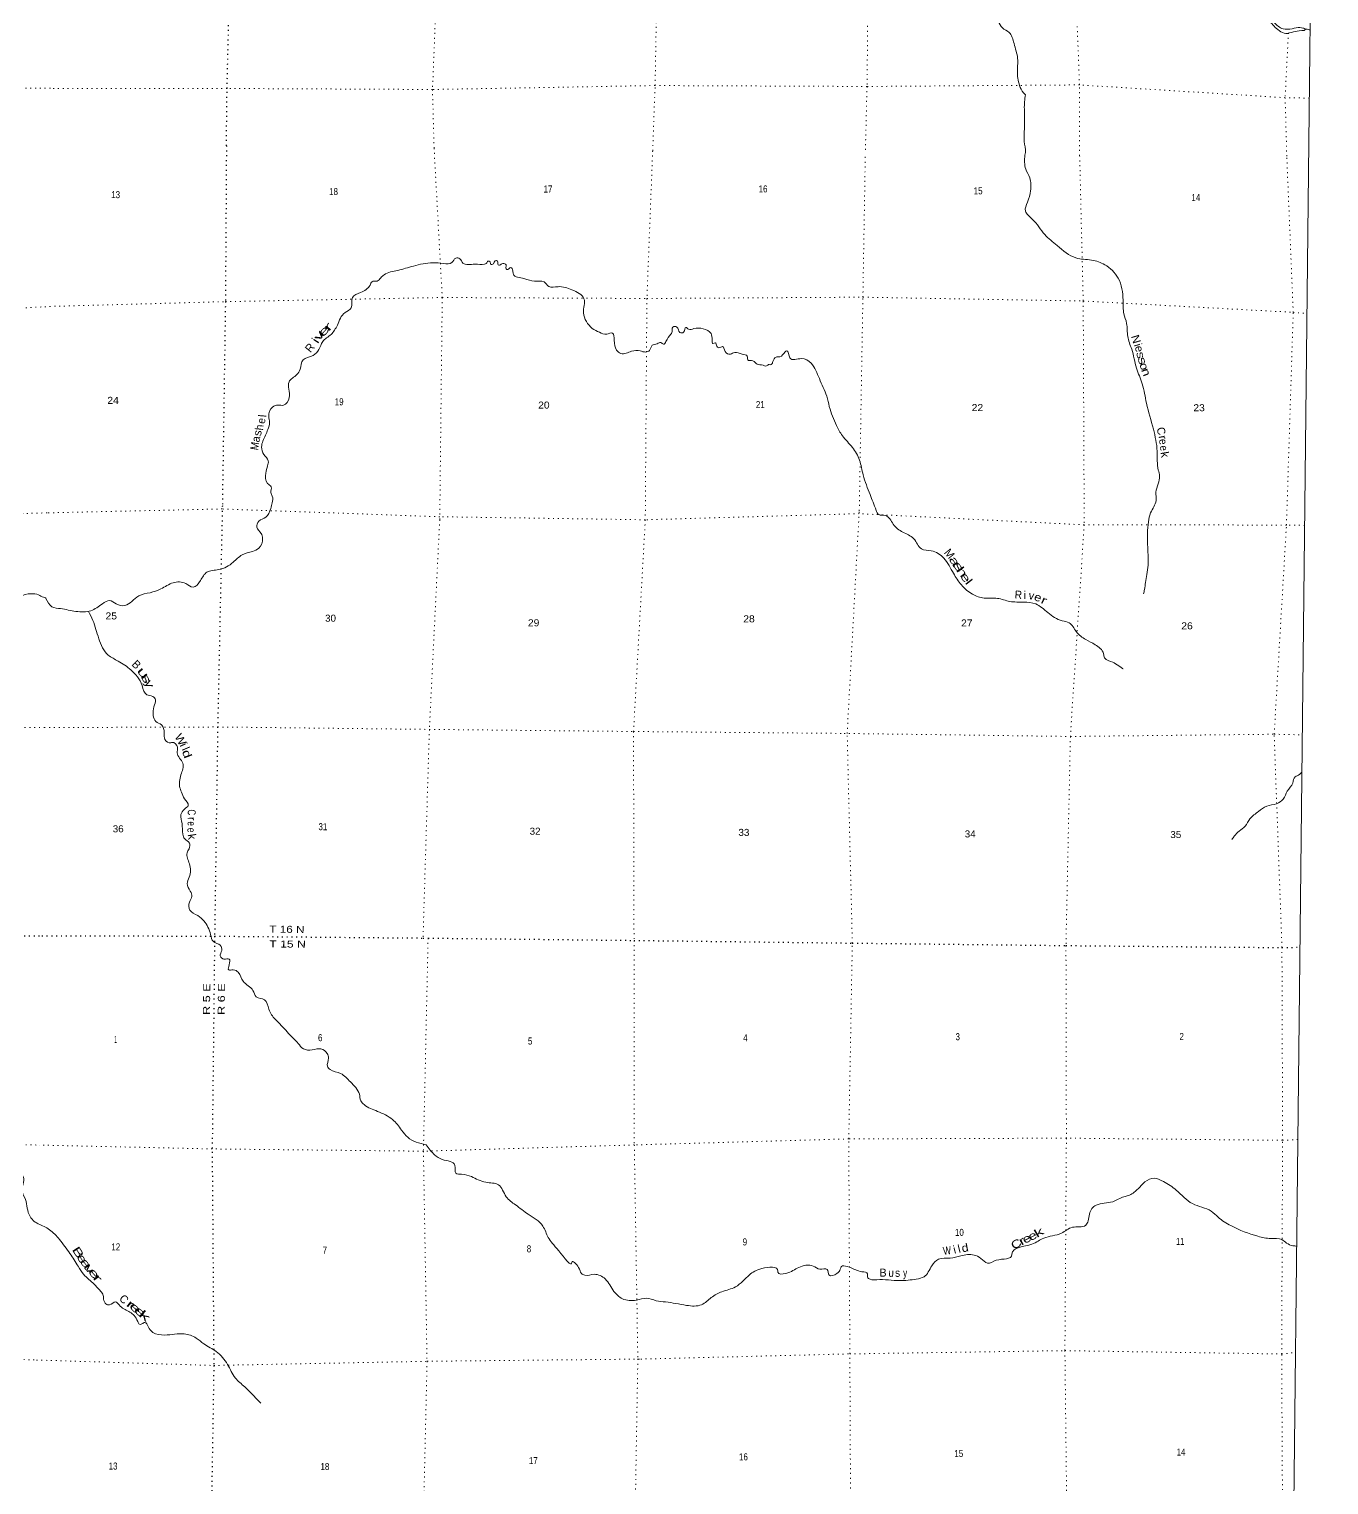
# Model space of a CAD drawing. Header units: feet. Extents: x -518066 to -250644, y -364975 to -177792.
# Drawn here: x -283100 to -250644, y -260861 to -224488 of the extents above; entities that cross this region are included whole.
import ezdxf
from ezdxf.enums import TextEntityAlignment as Align

# ---------------------------------------------------------------- set-up
doc = ezdxf.new("R2010")
doc.units = ezdxf.units.FT
doc.header["$LTSCALE"] = 80
doc.linetypes.add('DOTTED', pattern=[1.5, 0.3, -1.2])
for name, color, linetype, lineweight in [('34', 7, 'Continuous', 25), ('39', 7, 'Continuous', 13), ('4', 7, 'Continuous', 25), ('41', 7, 'Continuous', 13), ('6', 7, 'DOTTED', 25), ('7', 7, 'DOTTED', 13)]:
    doc.layers.add(name, color=color, linetype=linetype, lineweight=lineweight)

msp = doc.modelspace()

# ---------------------------------------------------------------- linework, layer by layer
at = {"layer": '34', "lineweight": 13}
msp.add_spline([(-314373.46, -259572.88), (-314089.7, -259784.09), (-313482.81, -259880.42), (-312556.62, -260050.23), (-311592.44, -260246.57), (-310987.68, -260562.31), (-310179.4, -261061.18), (-309762.15, -261204.03), (-309327.75, -261445.69), (-308654.8, -261993.61), (-307969.63, -262527.54), (-307521.76, -262833.75), (-306756.92, -263245.64), (-306074.28, -263624.53), (-305757.46, -263953.67), (-305345.19, -264402.48), (-304913.23, -264688.41), (-303934.95, -265090.23), (-303610.23, -265228.19), (-303223.15, -265399.99), (-302497.89, -265625.78), (-301664.1, -265862.62), (-301339.68, -265955.22), (-300766.88, -266322.05), (-300517.72, -266779.39), (-300284.29, -267198.33), (-300033.87, -267732.19), (-299841.27, -268003.78), (-299622.81, -268098.45), (-299367.09, -268086.77), (-299038, -267981.17), (-298472.43, -267773.11), (-297862.18, -267523.2), (-297523.79, -267496.2), (-297035.25, -267551.15), (-296430.74, -267685.71), (-295484.56, -267869.8), (-294634.68, -268022.78), (-293610.05, -268211.63), (-292744.04, -268360.74), (-291410.09, -268614.93), (-290238.5, -268799.14), (-289450.89, -268939.45), (-289128.97, -268950.55), (-288494.79, -268930.37), (-287719.65, -268903.47), (-287027.51, -268926.11), (-286101.04, -269067.74), (-285327.49, -269203.89), (-284516.1, -269382.68), (-283700.58, -269549.43), (-283059.82, -269697.76)], degree=3, dxfattribs=at)
at = {"layer": '39'}
for points in [[(-262799.88, -213253.5), (-262894.37, -213432.14), (-262842.68, -213641.94), (-262745.46, -213908.59), (-262610.1, -214177.72), (-262613.89, -214489.43), (-262795.92, -214752.74), (-262830.32, -214937.37), (-262708.31, -215148), (-262520.79, -215423.79), (-262400.71, -215793.3), (-262336.4, -215956.98), (-262221.78, -216115.24), (-262069.73, -216664.14), (-262003.97, -217039.03), (-261997.58, -217338.79), (-262113.95, -217655.18), (-262301.08, -218006.93), (-262424.11, -218210.61), (-262373.32, -218494.81), (-262242.69, -218657.28), (-262070.23, -218850.42), (-261864.21, -219092.23), (-261747.39, -219399.35), (-261683.99, -219637.45), (-261639.39, -219935.65), (-261537.38, -219973.08), (-261402.28, -220099.4), (-261292.47, -220157.03), (-261215.62, -220280.64), (-261108.09, -220360.37), (-261062.88, -220443.38), (-260947.64, -220549.34), (-260806.34, -220661.66), (-260643.44, -220814.46), (-260261.05, -221257.51), (-259965.01, -221532.58), (-259487.48, -221918.44), (-259162.12, -222095.31), (-258990.57, -222197.93), (-258732.98, -222494.66), (-258643.28, -222718.99), (-258685.79, -222909.56), (-258678.1, -223102.74), (-258762.15, -223240.51), (-258874.75, -223412.13), (-258955.09, -223739.01), (-258923.09, -223916.39), (-258887.46, -224290.92), (-258797.06, -224456.93), (-258627.64, -224569.58), (-258506.44, -224846.59), (-258416.57, -225221.77), (-258422.86, -225573.67), (-258348.99, -225942.62), (-258234.53, -226112.94), (-258219.32, -226124.92)], [(-260610.77, -216272.61), (-260531.34, -216228.01), (-260382.95, -216251.91), (-260130.62, -216321.31), (-259953, -216419.98), (-259731.39, -216537.28), (-259560.78, -216716.32), (-259448.15, -217037.47), (-259368.84, -217289.83), (-259228.99, -217520.79), (-258945.67, -217685.09), (-258682.03, -217814.96), (-258532.16, -218048.06), (-258407.16, -218343.21), (-258286.57, -218505.56), (-257858.46, -218824.45), (-257651.09, -218955.66), (-257437.06, -219034.65), (-257314.56, -219205.07), (-257287.14, -219428.65), (-257170.82, -219611.07), (-256984.76, -219677.66), (-256618.93, -219665.95), (-256379.52, -219805.59), (-256133.25, -219876.92), (-256000.9, -219898.62), (-255855.32, -219988.86), (-255615.22, -220072.19), (-255526.06, -220175.83), (-255406.82, -220448.79), (-255354.9, -220640.49), (-255205.82, -220773.01), (-254845.06, -221012.65), (-254609.37, -221293.04), (-254477.83, -221546.03), (-254279.13, -221729.42), (-253999.49, -221865.52), (-253829.31, -222080.76), (-253761.74, -222306.83), (-253776.83, -222556.06), (-253662.02, -222698.22), (-253400.68, -222852.2), (-253351.83, -222965.42), (-253369.93, -223132.14), (-253373.63, -223270.88), (-253309.73, -223303.82), (-253081.79, -223230.13), (-252895, -223236.39), (-252765.15, -223298.28), (-252601.05, -223517.47), (-252559.15, -223542.11), (-252309.2, -223971.5), (-252012.07, -224321), (-251788.97, -224480.56), (-251559.87, -224477.27), (-251364.66, -224451.45), (-251290.45, -224462.39), (-251246.37, -224472.98), (-251238.58, -224493.18), (-251319.35, -224526.41), (-251530.69, -224556.06), (-251720.05, -224596.03), (-251879.96, -224527.74), (-252126.16, -224285.44), (-252389.34, -223952.44), (-252613.86, -223579.66), (-252787.64, -223330.19), (-252961.83, -223279.83), (-253133.04, -223313.99), (-253324.65, -223374.04), (-253418.19, -223300.51), (-253452.13, -223117.08), (-253408.05, -222962.73), (-253503.38, -222871.08), (-253702.69, -222737.96), (-253841.56, -222591.48), (-253847.24, -222398.33), (-253855.99, -222126.7), (-254036.58, -221941.51), (-254236.43, -221852.63), (-254458.91, -221642.8), (-254637.15, -221429.47), (-254764.31, -221146.37), (-254977.41, -220990.95), (-255320.19, -220759.57), (-255515.13, -220433.41), (-255573.54, -220279.85), (-255602.5, -220182.96), (-255832.14, -220065.57), (-256089.81, -219939.79), (-256314.47, -219908.94)], [(-251237.47, -224489.24), (-251134.21, -224502.48), (-251112.25, -224512.38)], [(-258219.32, -226124.92), (-258242.86, -226301.91), (-258243.32, -226669.97), (-258244.74, -226951.54), (-258250.91, -227293.38), (-258222.12, -227569.28), (-258234.34, -227634.77)], [(-258234.34, -227634.77), (-258214.52, -227985.21), (-258114.08, -228205.3), (-258090.91, -228527.27), (-258167.83, -228810.16), (-258222.09, -229032.91), (-258051.19, -229235.52), (-257737.32, -229622.39), (-257428.46, -229896.6), (-256959.19, -230204.39), (-256569.96, -230258.09), (-256239.55, -230373.61), (-255907.13, -230708.36), (-255781.59, -231258.49), (-255760.63, -231602.56), (-255694.5, -231840.45), (-255667.33, -232164.48), (-255567.81, -232485.11), (-255445.59, -232958.79), (-255304.53, -233350.18), (-255198.46, -233833.77), (-255025.61, -234482.85), (-254932.23, -235034.71), (-254902.38, -235505.56), (-254869.59, -235654.67), (-254907.54, -235849.41), (-254963.68, -236058.07), (-254957.58, -236269.29), (-255094.96, -236573.77), (-255151.27, -236800.53), (-255170.48, -237363.46), (-255159.14, -237880.41), (-255187.39, -238113.44), (-255221.35, -238312.24), (-255249.08, -238488.97), (-255272.19, -238599.38)], [(-275401.95, -231888.63), (-275210.19, -231568.54), (-275058.45, -231451.22), (-275023.95, -231194.1), (-274821.89, -231065.16), (-274587.2, -230884.21), (-274534.19, -230798.2), (-274409.48, -230781.19), (-274318.35, -230701.55), (-274237.31, -230625.84), (-273894.8, -230516.23), (-273504.08, -230407.04), (-273021.21, -230326.81), (-272750.15, -230341.26), (-272545.08, -230322.95), (-272445.6, -230209.19), (-272345.31, -230226.16), (-272265.92, -230331.43), (-271966.86, -230360.2), (-271727.83, -230362.3), (-271685.48, -230344.58), (-271642.76, -230286.63), (-271590.67, -230301.16), (-271575.17, -230363.64), (-271506.72, -230348.16), (-271459.86, -230276.17), (-271407.71, -230284.67), (-271390.47, -230377.33), (-271354.35, -230381.67), (-271273.68, -230346.18), (-271189.62, -230381.11), (-271192.35, -230459.51), (-271172.57, -230493.88), (-271067.62, -230440.5), (-271022.23, -230529.38), (-271008.95, -230613.97), (-270742.74, -230720.88), (-270480.17, -230785.53), (-270241.3, -230805.73), (-270125.79, -230915.34), (-269892.84, -230923.42), (-269546.01, -231000.87), (-269244.72, -231224.74), (-269257.96, -231574.55), (-269185.65, -231794.39), (-269036.56, -231966.64), (-268860.65, -232062.71), (-268676.28, -232110.58), (-268535.39, -232081.65), (-268488.84, -232263.06), (-268430.8, -232506.91), (-268323.1, -232592.32), (-268057.44, -232538.34), (-267842.4, -232528.16), (-267698.01, -232555.58), (-267607.25, -232516.15), (-267541.79, -232388.02), (-267414.86, -232346.9), (-267326.22, -232319.52), (-267262.31, -232360.31), (-267197.44, -232296.52), (-267077.18, -232106.52), (-267050.77, -232074.58), (-267025.36, -231932.01), (-266926.92, -231930.87), (-266849.81, -232066.29), (-266757.35, -232061.07), (-266700.01, -231940.9), (-266634.14, -231987.74), (-266503.41, -231970.79), (-266270.44, -231976.85), (-266072.6, -232091.21), (-266046.06, -232264.4), (-266026.66, -232338.98), (-265964.24, -232323.44), (-265928.87, -232410.22), (-265876.98, -232446.88), (-265784.32, -232419.54), (-265721.13, -232538.75), (-265587.19, -232610.31), (-265538.76, -232586.6), (-265480.3, -232564.99), (-265295.91, -232610.86), (-265167.75, -232656.23), (-265156.6, -232754.87), (-265060.31, -232769.79), (-264994.19, -232788.47), (-264922.52, -232859.49), (-264774.08, -232882.91), (-264708, -232905.61), (-264637.34, -232868.02)], [(-298421.31, -231868.35), (-298130.05, -231868.71), (-297779.74, -232065.29), (-297545.85, -232228.56), (-297327.34, -232319.2), (-297065.43, -232498.84), (-296874.59, -232536.88), (-296720.55, -232840.32), (-296607.48, -233217.86), (-296371.61, -233592.53), (-296219.03, -234046.95), (-296104, -234223.18), (-295726.22, -234285.14), (-295328.4, -234355.33), (-295166.07, -234427.33), (-294766.87, -234771.33), (-294510.17, -234866.36), (-294241.3, -235158.81), (-294209.2, -235376.54), (-294134.01, -235510.12), (-294004.61, -235656.29), (-293956.33, -235866.12), (-294033.35, -236129.13), (-293908.28, -236307.47), (-293759.4, -236312.9), (-293455.24, -236080.23), (-293101.3, -235695.03), (-292805.3, -235474.36), (-292567.89, -235482.64), (-292325.57, -235815.1), (-291997.14, -235985.3), (-291789.51, -235951.02), (-291581.09, -235628.86), (-291309.23, -235405.95), (-291073.65, -235188.74), (-290920.78, -235198.24), (-290691.45, -235417.83), (-290376.37, -235718.76), (-290129.21, -235759.35), (-289746.37, -235714.65), (-289546.17, -235825.25), (-289268.53, -235835.93), (-288580.83, -235693.45), (-288137.12, -235599), (-287946.39, -235647.1), (-287486.46, -235955.44), (-287028.09, -236215.45), (-286555.17, -236429.29), (-286269.32, -236631.3), (-285702.54, -236920.52), (-285578.29, -236976.05), (-285449.12, -236939.02), (-285295.53, -237081.4), (-285032.99, -237403.98), (-284986.5, -237799.01), (-284946.62, -238252.36), (-284719.35, -238475.96), (-284216.48, -238714.24), (-284007.61, -238760.51), (-283985.05, -238716.43), (-284010.45, -238637.67), (-283927.39, -238582.09), (-283801.29, -238653.74), (-283627.31, -238770.14), (-283506.31, -238745.11), (-283338.47, -238664.16), (-283049.98, -238594.41), (-282867.1, -238622.31), (-282742.89, -238681.86), (-282691.64, -238700.04), (-282680.17, -238714.46)], [(-282680.17, -238714.46), (-282529.44, -238919.13), (-282312.92, -238967.28), (-281933.88, -239036.98), (-281558.05, -239018.16), (-281269.19, -238843.72), (-281089.68, -238764.85), (-280925.7, -238846.73), (-280709.13, -238888.86), (-280363.43, -238650.56), (-280079.43, -238568.59), (-279809.36, -238472.42), (-279502.62, -238320.26), (-279187.44, -238343.14), (-279007.45, -238431.19), (-278823.13, -238265.89), (-278662.51, -238056.14), (-278362.58, -237990.4), (-278003.32, -237806.52), (-277782.7, -237625.45), (-277520.74, -237537.25), (-277361.3, -237456.2), (-277272.66, -237209.61), (-277307.72, -237088.64), (-277410.75, -236932.88), (-277361.16, -236782.49), (-277189.52, -236685.45), (-277064.95, -236463.31), (-277029.53, -236324.86), (-277028.01, -236157.95), (-277063.35, -236069.16), (-277053.97, -235922.43), (-277147.63, -235839.15), (-277191.46, -235579.34), (-277145.59, -235396.73), (-277128.4, -235274.21), (-277239.44, -235114.36), (-277296, -234928.84), (-277200.91, -234636.06), (-277137.28, -234487.8), (-277096.21, -234316.56), (-277116.68, -234161.83), (-277019.7, -233931.76), (-276888.65, -233880.62), (-276748.08, -233885.88), (-276603.73, -233698.11), (-276610.11, -233297.84), (-276415.62, -233118.55), (-276334.04, -232984.53), (-276259.6, -232751.9), (-276011.48, -232639.44), (-275865.49, -232491.91), (-275769.28, -232295.66), (-275560.71, -232114.49), (-275401.95, -231888.63)], [(-264637.34, -232868.02), (-264562.98, -232864.66), (-264526.16, -232792.58), (-264448.82, -232682.65), (-264352.35, -232677.46), (-264224.64, -232551.89), (-264182.22, -232526.11), (-264103.47, -232701.77), (-263816.35, -232718.37), (-263574.35, -232835.13), (-263366.95, -233221.06), (-263184.13, -233659.07), (-263118.21, -233919.08), (-262937.71, -234391.26), (-262791.4, -234647.95), (-262540.95, -234939.75), (-262365.05, -235255.02), (-262274.04, -235627.87), (-262099.72, -236116.08), (-261948.65, -236511.58), (-261885.31, -236614.7), (-261716.8, -236640.31), (-261519.91, -236857.23), (-261282.67, -237056.4), (-261010.96, -237219.67), (-260816.41, -237472.76), (-260573.77, -237521.15), (-260260.06, -237704.9), (-260016.45, -238085.12), (-259820.2, -238372.42), (-259543.12, -238608.13), (-259254.72, -238703.18), (-258921.31, -238710.13), (-258610.64, -238787.26), (-258265.25, -238802.36), (-257962.36, -238851.28), (-257662.98, -239065.07), (-257303.26, -239269.34), (-257128.96, -239321.14), (-256950.18, -239541.92), (-256712.93, -239739.08), (-256481.08, -239867.81), (-256270.19, -240092.9), (-256245.04, -240197.69), (-256041.12, -240306.07), (-255867.34, -240414.18), (-255781.48, -240471.25), (-255785.48, -240469.2)], [(-281620.57, -239036.48), (-281510.04, -239259.91), (-281361.55, -239717.73), (-281126.25, -240128.04), (-280874.5, -240277.06), (-280561.14, -240499.02), (-280279.45, -240889.63), (-280159.01, -241119.95), (-280012.77, -241163.47), (-279945.22, -241246.52), (-279982.94, -241417.13), (-279998.99, -241634.18), (-279936.13, -241789.59), (-279798.26, -241871.24), (-279727.77, -242070.96), (-279709.21, -242238.04), (-279559.29, -242319.8), (-279535.11, -242311.97), (-279395.59, -242431.85), (-279402.89, -242570.55), (-279262.64, -242831.21), (-279309.46, -243118.38), (-279345.12, -243282.98), (-279344.2, -243401.64), (-279295.39, -243556.92), (-279218.51, -243716.47), (-279127.61, -243882.18), (-279222.93, -243979.89), (-279310.53, -244113.86), (-279282.44, -244337.34), (-279262.79, -244604.98), (-279215.63, -244720.03), (-279096.05, -244823.64), (-279105.39, -244966.35), (-279156.56, -245070.47), (-279096.78, -245342.49), (-279101.86, -245678.3), (-279155.54, -245836.7), (-279074.93, -246028.47), (-279033.92, -246157.53), (-279095.49, -246299.78), (-279087.28, -246500.96), (-278891.65, -246635.41), (-278736.2, -246771.52), (-278568.53, -247108.84), (-278499.84, -247286.42), (-278325.91, -247378.44), (-278290.93, -247507.46), (-278326.35, -247645.91), (-278234.65, -247723.14), (-278104.08, -247724.29), (-278105.37, -247865.05), (-278116.57, -247991.65), (-278002.06, -247990.64), (-277878.09, -248054.08), (-277753.58, -248278.4), (-277510.62, -248509.8), (-277427.69, -248667.39), (-277221.45, -248741.6), (-277113.12, -248977.85), (-276954.69, -249226.6), (-276763.62, -249421.34), (-276622.47, -249583.47), (-276381.65, -249828.92), (-276252.31, -249964.8), (-276029.57, -249990.89), (-275812.39, -249966.65), (-275656.77, -250084.66), (-275621.65, -250197.59), (-275651.65, -250402.46), (-275586.08, -250481.47), (-275321.85, -250584.34), (-275076.65, -250791.62), (-274854.47, -251099.26), (-274815.81, -251264.51), (-274736.32, -251359.72), (-274402.38, -251527.57), (-274026.58, -251731.97), (-273797.99, -251997.43), (-273646.94, -252175.73), (-273184.62, -252364.81)], [(-251316.34, -243050.53), (-251432.62, -243143.95), (-251487.11, -243171.63), (-251544.76, -243323.96), (-251681.22, -243527.89), (-251783.49, -243728.1), (-251949.25, -243841.28), (-252194.92, -243905.49), (-252399, -244034.42), (-252615.64, -244219.54), (-252735.83, -244401.5), (-252883.6, -244524.89), (-253005.3, -244652.53), (-253066.32, -244734.45)], [(-284409.58, -251499.93), (-284260.34, -251737.29), (-284042.97, -251944.69), (-283872.12, -252175.81), (-283761.28, -252368.12), (-283574.08, -252573.22), (-283470.09, -252850.01), (-283402.8, -252967.41), (-283253.51, -253137.93), (-283238.95, -253297.11), (-283277.07, -253492.04), (-283194.83, -253728.36), (-283146.63, -253946.24), (-283078.19, -254152.24), (-282964.74, -254284.17), (-282873.52, -254336.12)], [(-273184.62, -252364.81), (-272973.96, -252614.03), (-272782.18, -252730.34), (-272468.13, -252877.9), (-272443.8, -253073.18), (-272299.4, -253098.59), (-272056.88, -253159.04), (-271696.56, -253298.95), (-271379.76, -253364.08), (-271185.61, -253661.41), (-270956.43, -253862.52), (-270635.18, -254100.64), (-270274.25, -254393.4), (-270140.23, -254676.13), (-269874.14, -255014.32), (-269547.3, -255300.75), (-269547.28, -255298.74), (-269377.7, -255426.93), (-269308.78, -255578.36), (-269224.8, -255621.33), (-268987.55, -255599.28), (-268715.41, -255716.3), (-268495.26, -256025.93), (-268286, -256208.77), (-267934.77, -256244.03), (-267681.23, -256197.99), (-267444.74, -256258.39), (-267209.98, -256288.6), (-266686.46, -256375.65), (-266306.63, -256358.88), (-266065.96, -256182.01), (-265799.43, -256033.52), (-265462.85, -255913.79), (-265114.59, -255615.19), (-264805.77, -255455), (-264400.57, -255518.89), (-264400.84, -255549.06), (-264206.24, -255576.91), (-263881.44, -255426.92), (-263519.54, -255393.9), (-263355.5, -255469.75), (-263172.77, -255477.39), (-263127.84, -255616.55), (-262926.6, -255578.09), (-262845.29, -255474.23), (-262814.5, -255402.1), (-262675.9, -255403.32), (-262459.73, -255489.68), (-262303.46, -255535.3), (-262167.32, -255586.77), (-262166.09, -255671.25), (-262100.28, -255724.11), (-261929.61, -255733.65), (-261355.29, -255756.8), (-260947.13, -255718.15), (-260753.76, -255661.53), (-260558.39, -255385.71), (-260390.18, -255224.29), (-260096.59, -255192.68), (-259836.95, -255138.65), (-259499.27, -255117.48), (-259335.31, -255201.38), (-259171.68, -255321.47), (-258948.04, -255249.02), (-258556.98, -255103.63), (-258556.91, -255095.59), (-258058.42, -254844.56), (-257763.77, -254696.32), (-257322.67, -254569.47), (-257048.14, -254425.07), (-256716.19, -254371.67), (-256654.92, -254261.6), (-256559.69, -253952.73), (-256456.51, -253873.2), (-256041.87, -253784.33), (-255761.5, -253660.09), (-255652.75, -253630.88), (-255428.42, -253484.03), (-255239.85, -253292.62), (-254997.94, -253200.22), (-254775.69, -253280.61), (-254454.24, -253496.61), (-254049.52, -253834), (-253583.19, -254023.11), (-253409.77, -254171.44), (-253092.3, -254383.38), (-252415.73, -254648.75), (-252096.82, -254703.84), (-251815.84, -254732.45), (-251698.91, -254818.69), (-251541.68, -254885.62), (-251446.41, -254894.47)], [(-282873.52, -254336.12), (-282591.46, -254484.35), (-282342.59, -254729.87), (-282080.64, -255082.1), (-281876.63, -255399.63), (-281741.86, -255599.91), (-281476.93, -255845.58), (-281337.65, -255991.6), (-281260.26, -256096.86), (-281239.29, -256219.72), (-281182.14, -256340.88), (-281095.95, -256361.75), (-280938.61, -256290.73), (-280825.07, -256396.31), (-280705.28, -256477.8), (-280477.67, -256630.63), (-280388.64, -256780.23), (-280347.04, -256844.95), (-280282.71, -256839.49), (-280208.04, -256801.93), (-280128.61, -256903.18), (-280009.43, -257051.04), (-279716.73, -257115.95), (-279226.31, -257088.08), (-278929.96, -257193.25), (-278736.44, -257339.74), (-278426.8, -257529.49), (-278144.49, -257851.73), (-277950.72, -258191.3), (-277715.68, -258410.56), (-277444.96, -258682.42), (-277313.6, -258816.3)]]:
    msp.add_spline(points, degree=3, dxfattribs=at)
at = {"layer": '4', "lineweight": 13}
msp.add_lwpolyline([(-501256.99, -177792.42), (-469933.03, -178460.37), (-438608.17, -179085.23), (-407282.48, -179667), (-375956.02, -180205.68), (-344628.85, -180701.28), (-313301.03, -181153.78), (-281972.61, -181563.19), (-250643.67, -181929.5), (-252658.03, -364975.08), (-284238.76, -364605.82), (-315818.95, -364193.12), (-347398.54, -363736.98), (-378977.49, -363237.41), (-410555.71, -362694.39), (-442133.14, -362107.95), (-473709.75, -361478.07), (-505285.47, -360804.75)], close=True, dxfattribs=at)
msp.add_lwpolyline([(-501256.99, -177792.42), (-469933.03, -178460.37), (-438608.17, -179085.23), (-407282.48, -179667), (-375956.02, -180205.68), (-344628.85, -180701.28), (-313301.03, -181153.78), (-281972.61, -181563.19), (-250643.67, -181929.5), (-252658.03, -364975.08), (-284238.76, -364605.82), (-315818.95, -364193.12), (-347398.54, -363736.98), (-378977.49, -363237.41), (-410555.71, -362694.39), (-442133.14, -362107.95), (-473709.75, -361478.07), (-505285.47, -360804.75)], close=True, dxfattribs=at)
at = {"layer": '6'}
for points in [[(-278174.03, -227400.45), (-278156.84, -225970.8), (-278036.09, -220839.39), (-278031.73, -220646.36), (-277926.18, -215277.43)], [(-278174.03, -227400.45), (-278198.91, -231296.95), (-278275.64, -236402.49), (-278392.54, -241923.81), (-278468.46, -247149.94), (-278529.93, -252541.02), (-278488.23, -257876.87), (-278576.65, -263151.16), (-278594.24, -268367.75), (-278629.15, -272963.69)], [(-314204.25, -246813.47), (-310131.95, -246838.29), (-304823.31, -246918.65), (-299528.95, -247019), (-294216.4, -247111.48), (-288882.93, -247121.61), (-283585.87, -247151.53), (-282784.48, -247139.7)], [(-282784.48, -247139.7), (-278468.46, -247149.94), (-273263.92, -247197.65), (-273137.37, -247198.76), (-267995.19, -247255.98), (-262543.74, -247323.96), (-257208.74, -247384.88), (-251815.4, -247436.26), (-251364.46, -247428.03)]]:
    msp.add_lwpolyline(points, dxfattribs=at)
at = {"layer": '7'}
msp.add_line((-283666.54, -252352.9), (-282849.24, -252370.2), dxfattribs=at)
for points in [[(-272694.94, -215354.19), (-272809.37, -220626.46), (-273027.45, -225996.05), (-272988.21, -227463.06)], [(-267528.89, -227527.71), (-267468.58, -225897.72), (-267377.7, -220578.91), (-267387.27, -215423.81)], [(-262097.7, -215495.23), (-262123.31, -220569.45), (-262176.41, -225920.9), (-262219.41, -227589.33)], [(-256866.88, -227650.21), (-256871.43, -225881.88), (-257075.8, -220553.5), (-257023.45, -219733.17)], [(-251654.26, -224584.43), (-251735.57, -226200.86), (-251693.72, -227707.85)], [(-313913.13, -225650.25), (-309839.78, -225731.27), (-304604.26, -225852.7), (-299291.71, -225935.08), (-293959.51, -226045.94), (-288633.28, -226152.68), (-283312.43, -225963.53), (-282522.37, -225967.46)], [(-251131, -226213.21), (-251735.57, -226200.86), (-256871.43, -225881.88), (-262176.41, -225920.9), (-267468.58, -225897.72), (-273027.45, -225996.05), (-278156.84, -225970.8), (-282522.37, -225967.46)], [(-272988.21, -227463.06), (-272784.06, -231193.66), (-272847, -236745.62), (-273105.75, -241984.31), (-273263.92, -247197.65)], [(-267528.89, -227527.71), (-267673.73, -231218.42), (-267714.25, -236746.53), (-268007.72, -242037.11), (-267995.19, -247255.98), (-267987.69, -252366.2), (-267900.01, -257714.43), (-267990.05, -262946.48), (-267863.93, -268264.88), (-267868.61, -273298.52)], [(-262576.72, -273359.9), (-262599.92, -268180.38), (-262581.45, -262867.27), (-262605.48, -257587.97), (-262632.68, -252216.13), (-262543.74, -247323.96), (-262672.63, -242087.98), (-262370.49, -236520.03), (-262279.61, -231185.34), (-262219.41, -227589.33)], [(-256866.88, -227650.21), (-256778.2, -231281.91), (-256753, -236872.94), (-257098.69, -242161.06), (-257208.74, -247384.88), (-257198.52, -252197.48), (-257235.03, -257506.42), (-257173.2, -262826.27), (-257293.02, -268239.04), (-257251.65, -273420.43)], [(-251905.3, -272632.75), (-251933.31, -268233.82), (-251794.2, -262907.69), (-251821.89, -257590.15), (-251799.17, -252250.93), (-251815.4, -247436.26), (-252009.71, -242105.19), (-251702.76, -236879.07), (-251533.61, -231563.26), (-251693.72, -227707.85)], [(-313986.19, -230961.63), (-309949.73, -230963.82), (-304638.8, -231016.02), (-299373.73, -231230.85), (-294075.48, -231345.34), (-288672.45, -231446.72), (-283423.62, -231468.13), (-282589.83, -231416.96)], [(-282589.83, -231416.96), (-278198.91, -231296.95), (-272784.06, -231193.66), (-267673.73, -231218.42), (-262279.61, -231185.34), (-256778.2, -231281.91), (-251533.61, -231563.26), (-251190.2, -231593.27)], [(-282653.67, -236573.83), (-283594.18, -236600.21), (-288793.37, -236647.72), (-294091.2, -236490.96), (-299449.14, -236512.81), (-304758.52, -236320.34), (-309993.52, -236306.47), (-313240.1, -236205.34)], [(-251248.46, -236887.07), (-251702.76, -236879.07), (-256753, -236872.94), (-262373.28, -236594.33), (-267714.25, -236746.53), (-272844.21, -236671.32), (-278278.43, -236476.79), (-282653.67, -236573.83)], [(-314131.3, -241510.43), (-310057.15, -241618.74), (-304830.23, -241636.55), (-299423.75, -241777.59), (-294137.03, -241835.6), (-288816.72, -241958.35), (-283573.46, -241931.39), (-282720.1, -241939.41)], [(-282720.1, -241939.41), (-278392.54, -241923.81), (-273105.75, -241984.31), (-268007.72, -242037.11), (-262746.93, -242085.19), (-257098.69, -242161.06), (-252009.71, -242105.19), (-251306.05, -242120.61)], [(-273137.37, -247198.76), (-273254.37, -252523.08), (-273163.78, -257772.79), (-273286.27, -263038.74), (-273163.87, -268324.93), (-273155.34, -270201.29)], [(-251417.35, -252234.17), (-251799.17, -252250.93), (-257198.52, -252197.48), (-262632.68, -252216.13), (-267987.69, -252366.2), (-273254.37, -252523.08), (-278527.14, -252466.72), (-282849.24, -252370.2)], [(-314347.32, -257213.3), (-310278.82, -257410.28), (-304961.8, -257456.5), (-299606.28, -257476.9), (-294260.54, -257674.38), (-288956.98, -257656.04), (-283716.56, -257715.63), (-282915.73, -257741)], [(-282915.73, -257741), (-278488.23, -257876.87), (-273163.78, -257772.79), (-267825.71, -257717.22), (-262605.48, -257587.97), (-257235.03, -257506.42), (-251821.89, -257590.15), (-251475.88, -257551.93)]]:
    msp.add_lwpolyline(points, dxfattribs=at)

# ---------------------------------------------------------------- texts
at = {"layer": '41'}
for s, rotation, width, p in [('v', 53.579, 1.8, (-275786.14, -232202.24)), ('e', 48.025, 1.9, (-275671.61, -232096.66)), ('r', 49.896, 2.05, (-275558.88, -231986.7)), ('i', 56.536, 1.4, (-275869.48, -232323.65)), ('N', 287.089, 1.1, (-255553.54, -232262.34)), ('e', 284.315, 1.05, (-255473.18, -232500.38)), ('s', 284.621, 1.25, (-255436.53, -232655.64)), ('s', 288.575, 1.4, (-255394.2, -232802.19)), ('o', 290.44, 1.2, (-255349.79, -232947)), ('n', 290.6, 1.3, (-255298.82, -233092.39)), ('e', 79.684, 0.95, (-277206.4, -234291)), ('h', 84.19, 0.95, (-277252.37, -234449.5)), ('s', 81.65, 1.1, (-277300.29, -234593.7)), ('M', 81.547, 0.9, (-277370.07, -234918.9)), ('r', 282.11, 1.1, (-254887.57, -234706.46)), ('e', 279.678, 0.95, (-254878.16, -234812.43)), ('e', 277.858, 0.9, (-254861.14, -234969.74)), ('k', 279.625, 1.1, (-254835.12, -235133.06)), ('a', 301.912, 1.65, (-260076.18, -237833.79)), ('s', 305.31, 1.95, (-259971.96, -237974.05)), ('h', 305.843, 1.75, (-259883.87, -238109.41)), ('e', 304.828, 1.65, (-259798.93, -238245.66)), ('l', 307.148, 1.5, (-259711.29, -238358.78)), ('R', 355.688, 0.95, (-258404.08, -238718.15)), ('e', 339.277, 1.2, (-257940.53, -238776.69)), ('r', 335.569, 1.45, (-257794.29, -238846.12)), ('u', 309.374, 1.95, (-280332.92, -240636.61)), ('s', 302.032, 1.8, (-280264.39, -240760.09)), ('y', 294.458, 1.4, (-280184.61, -240884.88)), ('W', 299.555, 1.15, (-279404.02, -242286.82)), ('i', 294.507, 1.1, (-279333.9, -242408.49)), ('d', 291.117, 1.4, (-279250.5, -242632.67)), ('C', 271.605, 0.75, (-279140.85, -244059.02)), ('e', 271.605, 0.75, (-279143.24, -244342.53)), ('e', 273.605, 0.8, (-279147.12, -244506.78)), ('k', 278.605, 1.05, (-279131.11, -244679.56)), ('e', 26.701, 1.4, (-258002.13, -254725.72)), ('k', 30.34, 1.7, (-257836.72, -254635.46)), ('B', 302.772, 1.65, (-281960.18, -255105.15)), ('W', 8.358, 0.8, (-260163.28, -255103.45)), ('d', 11.003, 1.15, (-259711.58, -255035.3)), ('C', 29.738, 1.3, (-258403.44, -254926.99)), ('r', 29.72, 1.65, (-258259.89, -254849.27)), ('e', 26.72, 1.4, (-258146.43, -254794.45)), ('e', 302.669, 1.55, (-281862.66, -255258.98)), ('a', 305.029, 1.75, (-281766.24, -255386.93)), ('v', 305.061, 1.75, (-281662.8, -255520.07)), ('e', 310.569, 1.85, (-281554.56, -255641.3)), ('r', 310.083, 2.05, (-281464.29, -255759.35)), ('u', 357.882, 0.9, (-261576.06, -255661.74)), ('s', 0.997, 0.95, (-261411.79, -255661.46)), ('y', 359.902, 0.75, (-261224.37, -255662.78)), ('r', 321.817, 1.95, (-280625.94, -256424.84)), ('e', 317.144, 1.95, (-280513.3, -256512.63)), ('e', 318.639, 1.9, (-280396.89, -256608.47)), ('k', 319.931, 2.05, (-280279.27, -256712.65))]:
    msp.add_text(s, height=200, rotation=rotation, dxfattribs=dict(at, width=width)).set_placement(p, align=Align.CENTER)
for s, rotation, p in [('R', 50.611, (-276014.83, -232511.92)), ('i', 287.399, (-255504.98, -232406.58)), ('l', 85.317, (-277176.94, -234159.09)), ('C', 284.774, (-254926.07, -234555.14)), ('a', 80.508, (-277339.68, -234746.67)), ('M', 309.39, (-260195.1, -237657.94)), ('i', 358.608, (-258237.51, -238728.31)), ('v', 350.435, (-258087.22, -238738.82)), ('B', 313.307, (-280493.42, -240431.88)), ('l', 293.349, (-279279.65, -242505.4)), ('r', 271.605, (-279139.77, -244221.25)), ('i', 14.923, (-259966.87, -255078.36)), ('l', 13.703, (-259853.18, -255059.07)), ('B', 357.501, (-261781.04, -255656.51)), ('C', 317.244, (-280798.86, -256295.09))]:
    msp.add_text(s, height=200, rotation=rotation, dxfattribs=at).set_placement(p, align=Align.CENTER)
at = {"layer": '6'}
for s, rotation, width, p in [('T 16 N', 359.475, 1.25, (-277103.27, -247062.95)), ('T 15 N', 359.475, 1.3, (-277104.18, -247431.02)), ('R 5 E', 89.347, 1.35, (-278585.24, -249119.8)), ('R 6 E', 89.347, 1.35, (-278217.09, -249119.53))]:
    msp.add_text(s, height=175, rotation=rotation, dxfattribs=dict(at, width=width)).set_placement(p)
at = {"layer": '7'}
for s, width, p in [('17', 0.85, (-270254.22, -228570)), ('16', 0.85, (-264883.98, -228567.72)), ('13', 0.85, (-281050.5, -228711.45)), ('18', 0.85, (-275609.78, -228633.14)), ('15', 0.85, (-259512.23, -228614.57)), ('14', 0.85, (-254075.29, -228782.09)), ('24', 1.1, (-281146.94, -233850.64)), ('19', 0.85, (-275468.5, -233886.02)), ('20', 1.1, (-270389.57, -233968.59)), ('21', 0.85, (-264951.32, -233953.44)), ('22', 1.1, (-259563.32, -234031.95)), ('23', 1.1, (-254027.93, -234035)), ('25', 1.1, (-281192.7, -239237.39)), ('30', 1.05, (-275710.54, -239293.15)), ('29', 1.1, (-270645.31, -239408.58)), ('28', 1.1, (-265267.28, -239310.02)), ('27', 1.1, (-259827.88, -239412.89)), ('26', 1.1, (-254329.03, -239484.92)), ('36', 1.05, (-281012.76, -244556.52)), ('31', 0.85, (-275875.43, -244502.44)), ('32', 1.05, (-270602.56, -244615.55)), ('33', 1.05, (-265388, -244645.22)), ('34', 1.05, (-259736.63, -244683.4)), ('35', 1.05, (-254602.65, -244699.15)), ('1', 0.4, (-280977.1, -249816.47)), ('6', 0.85, (-275886.51, -249774.92)), ('5', 0.85, (-270644.67, -249857.5)), ('4', 0.85, (-265268.32, -249776.7)), ('3', 0.85, (-259966.45, -249749.83)), ('2', 0.85, (-254375.04, -249743.26)), ('10', 0.85, (-259979.76, -254638.11)), ('12', 0.85, (-281047.14, -255001.73)), ('7', 0.85, (-275768.63, -255079.6)), ('8', 0.85, (-270673.48, -255050.54)), ('9', 0.85, (-265281.94, -254877.7)), ('11', 0.65, (-254458.33, -254863.24)), ('15', 0.85, (-259995.97, -260163.53)), ('14', 0.85, (-254446.59, -260127.51)), ('13', 0.85, (-281115.55, -260477.62)), ('18', 0.85, (-275824.47, -260489.48)), ('17', 0.85, (-270620.79, -260342.95)), ('16', 0.85, (-265372.64, -260246.46))]:
    msp.add_text(s, height=175, dxfattribs=dict(at, width=width)).set_placement(p)

doc.saveas('drawing.dxf')
